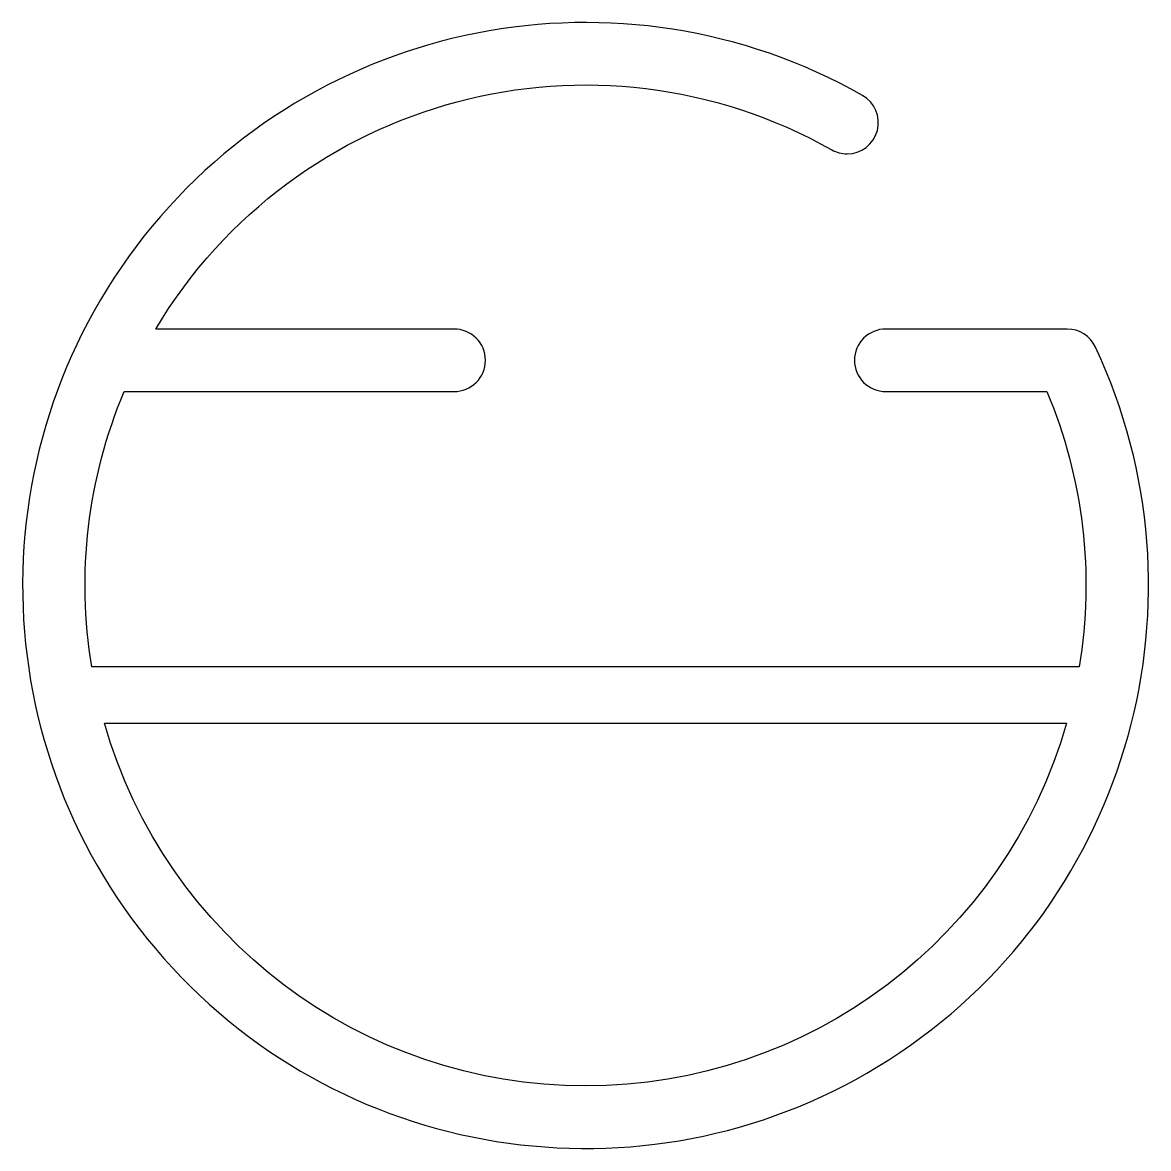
# Model space of a CAD drawing. Extents: x 221.4 to 239.4, y 299.6 to 317.6.
import ezdxf

# ---------------------------------------------------------------- set-up
doc = ezdxf.new("R2010")
doc.units = 0
doc.layers.get('0').update_dxf_attribs({"linetype": 'CONTINUOUS'})

msp = doc.modelspace()

# ---------------------------------------------------------------- linework, layer by layer
msp.add_line((234.621, 315.51), (234.621, 315.51))
for points in [[(222.545, 307.31, -0.141213), (223.064, 311.71), (228.339, 311.71, 0.414214), (228.839, 312.21), (228.839, 312.21, 0.414214), (228.339, 312.71), (223.569, 312.71, -0.407291), (234.375, 315.575, 0.129314), (234.621, 315.51, 0.770987), (234.867, 316.445, 6.409752), (238.592, 312.422, 0.291201), (238.139, 312.71), (235.239, 312.71, 0.414214), (234.739, 312.21), (234.739, 312.21, 0.414214), (235.239, 311.71), (237.814, 311.71, -0.141213), (238.332, 307.31)], [(222.747, 306.41), (238.13, 306.41, -0.754074)]]:
    msp.add_lwpolyline(points, format="xyb", close=True)

doc.saveas('drawing.dxf')
